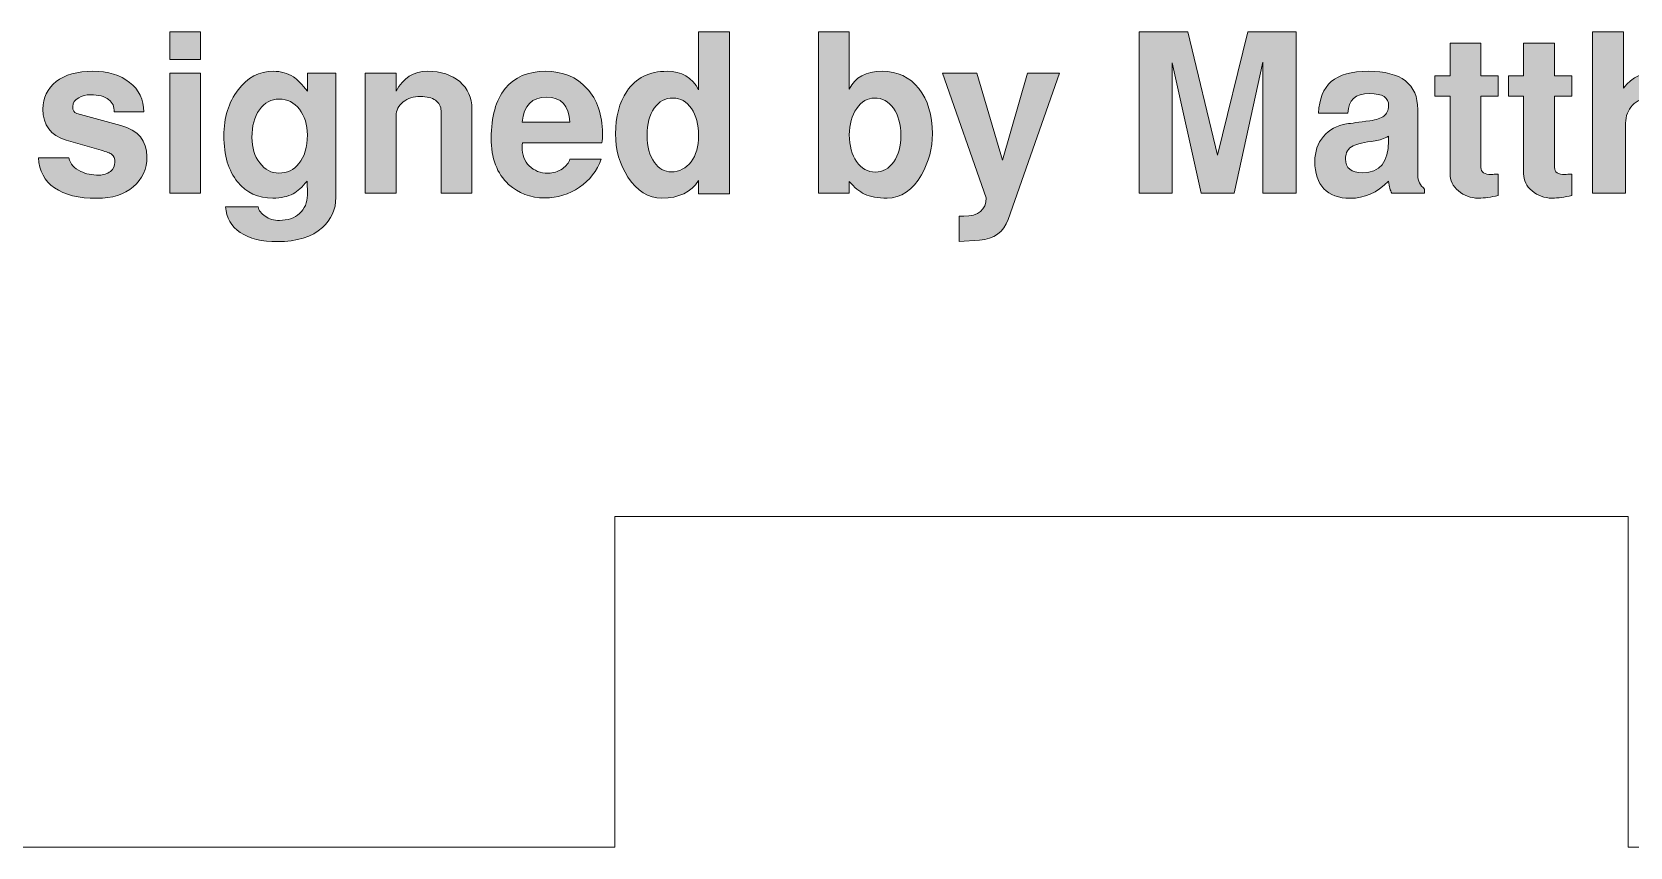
# Model space of a CAD drawing. Header units: inches. Extents: x 0.7 to 10.9, y -10.9 to -0.5.
# Drawn here: x 8.291 to 9.195, y -9.476 to -9.015 of the extents above; entities that cross this region are included whole.
import ezdxf

# ---------------------------------------------------------------- set-up
doc = ezdxf.new("R2010")
doc.units = ezdxf.units.IN
doc.header["$MEASUREMENT"] = 0
doc.layers.add('Layer 1', color=7, linetype='Continuous')

# ---------------------------------------------------------------- blocks, each defined once
blk = doc.blocks.new('block 3')
at = {"layer": 'Layer 1', "color": 7, "lineweight": 5, "true_color": 0xffffff}
for points in [[(8.01319, -9.47613), (8.62102, -9.47613)], [(9.19429, -9.47613), (9.79349, -9.47613)]]:
    blk.add_lwpolyline(points, dxfattribs=at)
blk = doc.blocks.new('block 19')
at = {"layer": 'Layer 1', "true_color": 0xed1f24}
h = blk.add_hatch(color=240, dxfattribs=at)
h.dxf.hatch_style = 2
h.paths.add_polyline_path([(8.3866, -9.03063), (8.36909, -9.03063), (8.36909, -9.015), (8.3866, -9.015)])
h.paths.add_polyline_path([(8.3866, -9.10612), (8.36909, -9.10612), (8.36909, -9.03837), (8.3866, -9.03837)])
h = blk.add_hatch(color=240, dxfattribs=at)
h.dxf.hatch_style = 2
edge = h.paths.add_edge_path()
edge.add_spline(control_points=[(8.68585, -9.1065), (8.68585, -9.1065), (8.66836, -9.1065), (8.66836, -9.1065), (8.66836, -9.1065), (8.66836, -9.09912), (8.66836, -9.09912), (8.66402, -9.10571), (8.6571, -9.109), (8.6476, -9.109), (8.63993, -9.109), (8.63352, -9.10503), (8.62835, -9.09711), (8.62368, -9.08987), (8.62135, -9.08171), (8.62135, -9.07262), (8.62135, -9.06296), (8.62347, -9.05496), (8.62773, -9.04861), (8.63289, -9.04104), (8.64048, -9.03725), (8.65048, -9.03725), (8.65873, -9.03725), (8.66469, -9.04074), (8.66836, -9.04774), (8.66836, -9.04774), (8.66836, -9.015), (8.66836, -9.015), (8.66836, -9.015), (8.68585, -9.015), (8.68585, -9.015), (8.68585, -9.015), (8.68585, -9.1065), (8.68585, -9.1065)], knot_values=[0, 0, 0, 0, 1, 1, 1, 2, 2, 2, 3, 3, 3, 4, 4, 4, 5, 5, 5, 6, 6, 6, 7, 7, 7, 8, 8, 8, 9, 9, 9, 10, 10, 10, 11, 11, 11, 11], degree=3, periodic=1)
edge = h.paths.add_edge_path()
edge.add_spline(control_points=[(8.66836, -9.07368), (8.66836, -9.06745), (8.66699, -9.06234), (8.66425, -9.05835), (8.66151, -9.05436), (8.65806, -9.05237), (8.65392, -9.05237), (8.64943, -9.05237), (8.64586, -9.05428), (8.64321, -9.05811), (8.64055, -9.06193), (8.63923, -9.06703), (8.63923, -9.07343), (8.63923, -9.07992), (8.6406, -9.08502), (8.64334, -9.08876), (8.64582, -9.09234), (8.64902, -9.09413), (8.65292, -9.09413), (8.65748, -9.09413), (8.66119, -9.09223), (8.66406, -9.08845), (8.66692, -9.08466), (8.66836, -9.07975), (8.66836, -9.07368)], knot_values=[0, 0, 0, 0, 1, 1, 1, 2, 2, 2, 3, 3, 3, 4, 4, 4, 5, 5, 5, 6, 6, 6, 7, 7, 7, 8, 8, 8, 8], degree=3, periodic=1)
h = blk.add_hatch(color=240, dxfattribs=at)
h.dxf.hatch_style = 2
edge = h.paths.add_edge_path()
edge.add_spline(control_points=[(8.80061, -9.07262), (8.80061, -9.08078), (8.79856, -9.08849), (8.79449, -9.09574), (8.78948, -9.10457), (8.78299, -9.109), (8.77498, -9.109), (8.76982, -9.109), (8.76556, -9.10824), (8.76223, -9.10674), (8.75932, -9.10533), (8.75644, -9.10295), (8.75361, -9.09962), (8.75361, -9.09962), (8.75361, -9.10612), (8.75361, -9.10612), (8.75361, -9.10612), (8.73611, -9.10612), (8.73611, -9.10612), (8.73611, -9.10612), (8.73611, -9.015), (8.73611, -9.015), (8.73611, -9.015), (8.75361, -9.015), (8.75361, -9.015), (8.75361, -9.015), (8.75361, -9.04736), (8.75361, -9.04736), (8.75686, -9.04062), (8.76303, -9.03725), (8.77211, -9.03725), (8.78086, -9.03725), (8.78779, -9.0405), (8.79292, -9.047), (8.79805, -9.05349), (8.80061, -9.06204), (8.80061, -9.07262)], knot_values=[0, 0, 0, 0, 1, 1, 1, 2, 2, 2, 3, 3, 3, 4, 4, 4, 5, 5, 5, 6, 6, 6, 7, 7, 7, 8, 8, 8, 9, 9, 9, 10, 10, 10, 11, 11, 11, 12, 12, 12, 12], degree=3, periodic=1)
edge = h.paths.add_edge_path()
edge.add_spline(control_points=[(8.78274, -9.07362), (8.78274, -9.06721), (8.78137, -9.06207), (8.77863, -9.05819), (8.77589, -9.05431), (8.77228, -9.05237), (8.7678, -9.05237), (8.7639, -9.05237), (8.76056, -9.05435), (8.75778, -9.05831), (8.755, -9.06227), (8.75361, -9.06725), (8.75361, -9.07324), (8.75361, -9.07941), (8.75498, -9.08445), (8.75772, -9.08838), (8.76046, -9.09229), (8.76402, -9.09424), (8.76842, -9.09424), (8.77265, -9.09424), (8.7761, -9.09231), (8.77875, -9.08843), (8.78141, -9.08455), (8.78274, -9.07962), (8.78274, -9.07362)], knot_values=[0, 0, 0, 0, 1, 1, 1, 2, 2, 2, 3, 3, 3, 4, 4, 4, 5, 5, 5, 6, 6, 6, 7, 7, 7, 8, 8, 8, 8], degree=3, periodic=1)
h = blk.add_hatch(color=240, dxfattribs=at)
h.dxf.hatch_style = 2
h.paths.add_polyline_path([(9.00637, -9.10612), (8.98762, -9.10612), (8.98762, -9.03212), (8.97137, -9.10612), (8.95262, -9.10612), (8.93636, -9.0325), (8.93636, -9.10612), (8.91762, -9.10612), (8.91762, -9.015), (8.94505, -9.015), (8.96198, -9.08476), (8.97909, -9.015), (9.00637, -9.015)])
h = blk.add_hatch(color=240, dxfattribs=at)
h.dxf.hatch_style = 2
edge = h.paths.add_edge_path()
edge.add_spline(control_points=[(9.12074, -9.1075), (9.11665, -9.10849), (9.11294, -9.109), (9.10961, -9.109), (9.1052, -9.109), (9.10141, -9.10764), (9.09824, -9.10493), (9.09507, -9.10223), (9.09349, -9.09899), (9.09349, -9.09524), (9.09349, -9.09524), (9.09349, -9.05138), (9.09349, -9.05138), (9.09349, -9.05138), (9.08486, -9.05138), (9.08486, -9.05138), (9.08486, -9.05138), (9.08486, -9.03974), (9.08486, -9.03974), (9.08486, -9.03974), (9.09349, -9.03974), (9.09349, -9.03974), (9.09349, -9.03974), (9.09349, -9.02138), (9.09349, -9.02138), (9.09349, -9.02138), (9.11099, -9.02138), (9.11099, -9.02138), (9.11099, -9.02138), (9.11099, -9.03974), (9.11099, -9.03974), (9.11099, -9.03974), (9.12074, -9.03974), (9.12074, -9.03974), (9.12074, -9.03974), (9.12074, -9.05138), (9.12074, -9.05138), (9.12074, -9.05138), (9.11099, -9.05138), (9.11099, -9.05138), (9.11099, -9.05138), (9.11099, -9.09174), (9.11099, -9.09174), (9.11099, -9.09432), (9.11294, -9.09562), (9.11686, -9.09562), (9.11778, -9.09554), (9.11907, -9.09546), (9.12074, -9.09538), (9.12074, -9.09538), (9.12074, -9.1075), (9.12074, -9.1075)], knot_values=[0, 0, 0, 0, 1, 1, 1, 2, 2, 2, 3, 3, 3, 4, 4, 4, 5, 5, 5, 6, 6, 6, 7, 7, 7, 8, 8, 8, 9, 9, 9, 10, 10, 10, 11, 11, 11, 12, 12, 12, 13, 13, 13, 14, 14, 14, 15, 15, 15, 16, 16, 16, 17, 17, 17, 17], degree=3, periodic=1)
h = blk.add_hatch(color=240, dxfattribs=at)
h.dxf.hatch_style = 2
edge = h.paths.add_edge_path()
edge.add_spline(control_points=[(9.16237, -9.1075), (9.15828, -9.10849), (9.15457, -9.109), (9.15124, -9.109), (9.14682, -9.109), (9.14303, -9.10764), (9.13987, -9.10493), (9.1367, -9.10223), (9.13511, -9.09899), (9.13511, -9.09524), (9.13511, -9.09524), (9.13511, -9.05138), (9.13511, -9.05138), (9.13511, -9.05138), (9.12649, -9.05138), (9.12649, -9.05138), (9.12649, -9.05138), (9.12649, -9.03974), (9.12649, -9.03974), (9.12649, -9.03974), (9.13511, -9.03974), (9.13511, -9.03974), (9.13511, -9.03974), (9.13511, -9.02138), (9.13511, -9.02138), (9.13511, -9.02138), (9.15262, -9.02138), (9.15262, -9.02138), (9.15262, -9.02138), (9.15262, -9.03974), (9.15262, -9.03974), (9.15262, -9.03974), (9.16237, -9.03974), (9.16237, -9.03974), (9.16237, -9.03974), (9.16237, -9.05138), (9.16237, -9.05138), (9.16237, -9.05138), (9.15262, -9.05138), (9.15262, -9.05138), (9.15262, -9.05138), (9.15262, -9.09174), (9.15262, -9.09174), (9.15262, -9.09432), (9.15457, -9.09562), (9.15849, -9.09562), (9.1594, -9.09554), (9.1607, -9.09546), (9.16237, -9.09538), (9.16237, -9.09538), (9.16237, -9.1075), (9.16237, -9.1075)], knot_values=[0, 0, 0, 0, 1, 1, 1, 2, 2, 2, 3, 3, 3, 4, 4, 4, 5, 5, 5, 6, 6, 6, 7, 7, 7, 8, 8, 8, 9, 9, 9, 10, 10, 10, 11, 11, 11, 12, 12, 12, 13, 13, 13, 14, 14, 14, 15, 15, 15, 16, 16, 16, 17, 17, 17, 17], degree=3, periodic=1)
h = blk.add_hatch(color=240, dxfattribs=at)
h.dxf.hatch_style = 2
edge = h.paths.add_edge_path()
edge.add_spline(control_points=[(9.23462, -9.10612), (9.23462, -9.10612), (9.21712, -9.10612), (9.21712, -9.10612), (9.21712, -9.10612), (9.21712, -9.06289), (9.21712, -9.06289), (9.21712, -9.05964), (9.21612, -9.05707), (9.21412, -9.05519), (9.21212, -9.0533), (9.20957, -9.05237), (9.20649, -9.05237), (9.20258, -9.05237), (9.19932, -9.05372), (9.19674, -9.05645), (9.19416, -9.05916), (9.19286, -9.06255), (9.19286, -9.06665), (9.19286, -9.06665), (9.19286, -9.10612), (9.19286, -9.10612), (9.19286, -9.10612), (9.17411, -9.10612), (9.17411, -9.10612), (9.17411, -9.10612), (9.17411, -9.015), (9.17411, -9.015), (9.17411, -9.015), (9.19162, -9.015), (9.19162, -9.015), (9.19162, -9.015), (9.19162, -9.04688), (9.19162, -9.04688), (9.19636, -9.04045), (9.20336, -9.03725), (9.21261, -9.03725), (9.2187, -9.03725), (9.22382, -9.03887), (9.22799, -9.04213), (9.23241, -9.04563), (9.23462, -9.05021), (9.23462, -9.05587), (9.23462, -9.05587), (9.23462, -9.10612), (9.23462, -9.10612)], knot_values=[0, 0, 0, 0, 1, 1, 1, 2, 2, 2, 3, 3, 3, 4, 4, 4, 5, 5, 5, 6, 6, 6, 7, 7, 7, 8, 8, 8, 9, 9, 9, 10, 10, 10, 11, 11, 11, 12, 12, 12, 13, 13, 13, 14, 14, 14, 15, 15, 15, 15], degree=3, periodic=1)
h = blk.add_hatch(color=240, dxfattribs=at)
h.dxf.hatch_style = 2
edge = h.paths.add_edge_path()
edge.add_spline(control_points=[(8.35622, -9.0855), (8.35622, -9.0925), (8.35364, -9.09819), (8.34848, -9.10257), (8.3433, -9.10693), (8.33647, -9.10912), (8.32798, -9.10912), (8.31755, -9.10912), (8.30954, -9.10714), (8.30391, -9.10319), (8.29829, -9.09923), (8.29526, -9.09359), (8.29485, -9.08624), (8.29485, -9.08624), (8.3121, -9.08624), (8.3121, -9.08624), (8.31276, -9.08965), (8.31498, -9.0922), (8.31873, -9.09387), (8.32164, -9.0953), (8.3251, -9.096), (8.32909, -9.096), (8.33168, -9.096), (8.33383, -9.09528), (8.33554, -9.09386), (8.33724, -9.09242), (8.3381, -9.09071), (8.3381, -9.08869), (8.3381, -9.08667), (8.33752, -9.08521), (8.33635, -9.08428), (8.33544, -9.0836), (8.33341, -9.08282), (8.33025, -9.0819), (8.33025, -9.0819), (8.31049, -9.0762), (8.31049, -9.0762), (8.30172, -9.07362), (8.29735, -9.06775), (8.29735, -9.05859), (8.29735, -9.05219), (8.29985, -9.04702), (8.30485, -9.0431), (8.30985, -9.0392), (8.31677, -9.03725), (8.3256, -9.03725), (8.33418, -9.03725), (8.34112, -9.03933), (8.34641, -9.0435), (8.3517, -9.04766), (8.35439, -9.05325), (8.35447, -9.06025), (8.35447, -9.06025), (8.3376, -9.06025), (8.3376, -9.06025), (8.33785, -9.05732), (8.33683, -9.05497), (8.33453, -9.05318), (8.33224, -9.05139), (8.3288, -9.0505), (8.32423, -9.0505), (8.32172, -9.0505), (8.31951, -9.05108), (8.3176, -9.05225), (8.31535, -9.05349), (8.31422, -9.05512), (8.31422, -9.05713), (8.31422, -9.05937), (8.31498, -9.06071), (8.31647, -9.06112), (8.31647, -9.06112), (8.34147, -9.06799), (8.34147, -9.06799), (8.3513, -9.07067), (8.35622, -9.0765), (8.35622, -9.0855)], knot_values=[0, 0, 0, 0, 1, 1, 1, 2, 2, 2, 3, 3, 3, 4, 4, 4, 5, 5, 5, 6, 6, 6, 7, 7, 7, 8, 8, 8, 9, 9, 9, 10, 10, 10, 11, 11, 11, 12, 12, 12, 13, 13, 13, 14, 14, 14, 15, 15, 15, 16, 16, 16, 17, 17, 17, 18, 18, 18, 19, 19, 19, 20, 20, 20, 21, 21, 21, 22, 22, 22, 23, 23, 23, 24, 24, 24, 25, 25, 25, 25], degree=3, periodic=1)
h = blk.add_hatch(color=240, dxfattribs=at)
h.dxf.hatch_style = 2
edge = h.paths.add_edge_path()
edge.add_spline(control_points=[(8.4631, -9.10862), (8.4631, -9.11537), (8.46056, -9.12104), (8.45548, -9.12562), (8.44956, -9.13095), (8.4411, -9.13363), (8.4301, -9.13363), (8.42118, -9.13363), (8.41416, -9.13189), (8.40904, -9.12843), (8.40392, -9.12497), (8.40114, -9.12016), (8.40073, -9.11399), (8.40073, -9.11399), (8.41907, -9.11399), (8.41907, -9.11399), (8.41949, -9.11599), (8.42084, -9.11776), (8.4231, -9.1193), (8.42536, -9.12085), (8.42804, -9.12162), (8.43114, -9.12162), (8.43583, -9.12162), (8.43964, -9.12031), (8.44258, -9.11768), (8.44551, -9.11506), (8.44698, -9.11157), (8.44698, -9.10725), (8.44698, -9.10274), (8.44693, -9.10012), (8.44685, -9.09937), (8.44409, -9.10278), (8.44145, -9.10517), (8.43894, -9.1065), (8.43592, -9.10815), (8.43211, -9.109), (8.4275, -9.109), (8.41912, -9.109), (8.41246, -9.10596), (8.40752, -9.09987), (8.40232, -9.09353), (8.39973, -9.08483), (8.39973, -9.07374), (8.39973, -9.06342), (8.4024, -9.05474), (8.40777, -9.04774), (8.41313, -9.04074), (8.41975, -9.03725), (8.42763, -9.03725), (8.43207, -9.03725), (8.43588, -9.03829), (8.43906, -9.04036), (8.44141, -9.04195), (8.44404, -9.04466), (8.44698, -9.0485), (8.44698, -9.0485), (8.44698, -9.03837), (8.44698, -9.03837), (8.44698, -9.03837), (8.4631, -9.03837), (8.4631, -9.03837), (8.4631, -9.03837), (8.4631, -9.10862), (8.4631, -9.10862)], knot_values=[0, 0, 0, 0, 1, 1, 1, 2, 2, 2, 3, 3, 3, 4, 4, 4, 5, 5, 5, 6, 6, 6, 7, 7, 7, 8, 8, 8, 9, 9, 9, 10, 10, 10, 11, 11, 11, 12, 12, 12, 13, 13, 13, 14, 14, 14, 15, 15, 15, 16, 16, 16, 17, 17, 17, 18, 18, 18, 19, 19, 19, 20, 20, 20, 21, 21, 21, 21], degree=3, periodic=1)
edge = h.paths.add_edge_path()
edge.add_spline(control_points=[(8.44698, -9.07324), (8.44698, -9.06741), (8.44548, -9.06258), (8.44248, -9.05874), (8.43948, -9.0549), (8.43568, -9.05299), (8.4311, -9.05299), (8.42643, -9.05299), (8.42268, -9.05501), (8.41985, -9.05905), (8.41702, -9.0631), (8.4156, -9.06828), (8.4156, -9.07463), (8.4156, -9.08038), (8.41708, -9.08518), (8.42004, -9.08906), (8.42299, -9.09294), (8.4266, -9.09486), (8.43085, -9.09486), (8.43552, -9.09486), (8.43931, -9.09307), (8.44223, -9.08949), (8.44539, -9.08558), (8.44698, -9.08016), (8.44698, -9.07324)], knot_values=[0, 0, 0, 0, 1, 1, 1, 2, 2, 2, 3, 3, 3, 4, 4, 4, 5, 5, 5, 6, 6, 6, 7, 7, 7, 8, 8, 8, 8], degree=3, periodic=1)
h = blk.add_hatch(color=240, dxfattribs=at)
h.dxf.hatch_style = 2
edge = h.paths.add_edge_path()
edge.add_spline(control_points=[(8.54011, -9.10612), (8.54011, -9.10612), (8.5226, -9.10612), (8.5226, -9.10612), (8.5226, -9.10612), (8.5226, -9.05962), (8.5226, -9.05962), (8.5226, -9.05713), (8.52156, -9.05515), (8.51948, -9.05368), (8.5174, -9.05222), (8.51456, -9.05149), (8.51098, -9.05149), (8.50706, -9.05149), (8.50379, -9.05254), (8.50117, -9.05462), (8.49854, -9.05669), (8.49723, -9.05933), (8.49723, -9.0625), (8.49723, -9.0625), (8.49723, -9.10612), (8.49723, -9.10612), (8.49723, -9.10612), (8.47973, -9.10612), (8.47973, -9.10612), (8.47973, -9.10612), (8.47973, -9.03837), (8.47973, -9.03837), (8.47973, -9.03837), (8.49723, -9.03837), (8.49723, -9.03837), (8.49723, -9.03837), (8.49723, -9.0485), (8.49723, -9.0485), (8.50115, -9.04099), (8.50706, -9.03725), (8.51498, -9.03725), (8.52256, -9.03725), (8.52865, -9.0392), (8.53323, -9.04312), (8.53781, -9.04704), (8.54011, -9.05221), (8.54011, -9.05862), (8.54011, -9.05862), (8.54011, -9.10612), (8.54011, -9.10612)], knot_values=[0, 0, 0, 0, 1, 1, 1, 2, 2, 2, 3, 3, 3, 4, 4, 4, 5, 5, 5, 6, 6, 6, 7, 7, 7, 8, 8, 8, 9, 9, 9, 10, 10, 10, 11, 11, 11, 12, 12, 12, 13, 13, 13, 14, 14, 14, 15, 15, 15, 15], degree=3, periodic=1)
h = blk.add_hatch(color=240, dxfattribs=at)
h.dxf.hatch_style = 2
edge = h.paths.add_edge_path()
edge.add_spline(control_points=[(8.61398, -9.07237), (8.61398, -9.07437), (8.61386, -9.07617), (8.61361, -9.07775), (8.61361, -9.07775), (8.56873, -9.07775), (8.56873, -9.07775), (8.56856, -9.07825), (8.56848, -9.07905), (8.56848, -9.08012), (8.56848, -9.08454), (8.56984, -9.08811), (8.57256, -9.09081), (8.57529, -9.09352), (8.57884, -9.09486), (8.58322, -9.09486), (8.58611, -9.09486), (8.58879, -9.09403), (8.59127, -9.09237), (8.5935, -9.09079), (8.5949, -9.089), (8.59548, -9.087), (8.59548, -9.087), (8.61323, -9.087), (8.61323, -9.087), (8.61089, -9.09359), (8.60679, -9.09888), (8.60092, -9.10286), (8.59504, -9.10688), (8.58848, -9.10887), (8.58123, -9.10887), (8.57315, -9.10887), (8.56635, -9.10634), (8.56085, -9.10124), (8.55427, -9.09516), (8.55098, -9.08645), (8.55098, -9.07511), (8.55098, -9.06296), (8.55362, -9.0536), (8.55891, -9.04706), (8.56421, -9.04051), (8.57181, -9.03725), (8.58173, -9.03725), (8.5914, -9.03725), (8.59919, -9.04047), (8.6051, -9.04693), (8.61102, -9.05339), (8.61398, -9.06188), (8.61398, -9.07237)], knot_values=[0, 0, 0, 0, 1, 1, 1, 2, 2, 2, 3, 3, 3, 4, 4, 4, 5, 5, 5, 6, 6, 6, 7, 7, 7, 8, 8, 8, 9, 9, 9, 10, 10, 10, 11, 11, 11, 12, 12, 12, 13, 13, 13, 14, 14, 14, 15, 15, 15, 16, 16, 16, 16], degree=3, periodic=1)
edge = h.paths.add_edge_path()
edge.add_spline(control_points=[(8.59548, -9.066), (8.59497, -9.05659), (8.5906, -9.05187), (8.58236, -9.05187), (8.57403, -9.05187), (8.5694, -9.05659), (8.56848, -9.066), (8.56848, -9.066), (8.59548, -9.066), (8.59548, -9.066)], knot_values=[0, 0, 0, 0, 1, 1, 1, 2, 2, 2, 3, 3, 3, 3], degree=3, periodic=1)
h = blk.add_hatch(color=240, dxfattribs=at)
h.dxf.hatch_style = 2
edge = h.paths.add_edge_path()
edge.add_spline(control_points=[(8.87248, -9.03837), (8.87248, -9.03837), (8.84349, -9.12112), (8.84349, -9.12112), (8.84098, -9.1282), (8.83556, -9.13208), (8.82724, -9.13274), (8.82724, -9.13274), (8.81573, -9.13363), (8.81573, -9.13363), (8.81573, -9.13363), (8.81573, -9.11925), (8.81573, -9.11925), (8.81573, -9.11925), (8.81836, -9.11925), (8.81836, -9.11925), (8.82678, -9.11925), (8.83099, -9.11575), (8.83099, -9.10875), (8.83099, -9.10875), (8.80636, -9.03837), (8.80636, -9.03837), (8.80636, -9.03837), (8.82573, -9.03837), (8.82573, -9.03837), (8.82573, -9.03837), (8.84036, -9.0875), (8.84036, -9.0875), (8.84036, -9.0875), (8.85449, -9.03837), (8.85449, -9.03837), (8.85449, -9.03837), (8.87248, -9.03837), (8.87248, -9.03837)], knot_values=[0, 0, 0, 0, 1, 1, 1, 2, 2, 2, 3, 3, 3, 4, 4, 4, 5, 5, 5, 6, 6, 6, 7, 7, 7, 8, 8, 8, 9, 9, 9, 10, 10, 10, 11, 11, 11, 11], degree=3, periodic=1)
h = blk.add_hatch(color=240, dxfattribs=at)
h.dxf.hatch_style = 2
edge = h.paths.add_edge_path()
edge.add_spline(control_points=[(9.07912, -9.10612), (9.07912, -9.10612), (9.06049, -9.10612), (9.06049, -9.10612), (9.05966, -9.10479), (9.05903, -9.10258), (9.05861, -9.0995), (9.0522, -9.1059), (9.04499, -9.10912), (9.03699, -9.10912), (9.03049, -9.10912), (9.02553, -9.10731), (9.02212, -9.10368), (9.0187, -9.10006), (9.01699, -9.09492), (9.01699, -9.08824), (9.01699, -9.08274), (9.01862, -9.07804), (9.02186, -9.07411), (9.02511, -9.0702), (9.02949, -9.06783), (9.03499, -9.067), (9.03757, -9.06666), (9.04194, -9.06608), (9.04812, -9.06524), (9.05178, -9.06467), (9.05443, -9.06377), (9.05605, -9.06255), (9.05768, -9.06135), (9.05857, -9.05941), (9.05874, -9.05675), (9.05899, -9.05216), (9.05537, -9.04987), (9.04787, -9.04987), (9.04003, -9.04987), (9.03599, -9.05353), (9.03574, -9.06087), (9.03574, -9.06087), (9.01911, -9.06087), (9.01911, -9.06087), (9.01944, -9.05287), (9.02184, -9.04693), (9.0263, -9.04305), (9.03076, -9.03918), (9.03774, -9.03725), (9.04724, -9.03725), (9.0659, -9.03725), (9.07524, -9.04446), (9.07524, -9.05887), (9.07524, -9.05887), (9.07524, -9.09625), (9.07524, -9.09625), (9.07524, -9.09916), (9.07653, -9.1017), (9.07912, -9.10387), (9.07912, -9.10387), (9.07912, -9.10612), (9.07912, -9.10612)], knot_values=[0, 0, 0, 0, 1, 1, 1, 2, 2, 2, 3, 3, 3, 4, 4, 4, 5, 5, 5, 6, 6, 6, 7, 7, 7, 8, 8, 8, 9, 9, 9, 10, 10, 10, 11, 11, 11, 12, 12, 12, 13, 13, 13, 14, 14, 14, 15, 15, 15, 16, 16, 16, 17, 17, 17, 18, 18, 18, 19, 19, 19, 19], degree=3, periodic=1)
edge = h.paths.add_edge_path()
edge.add_spline(control_points=[(9.05874, -9.07662), (9.05874, -9.07662), (9.05874, -9.074), (9.05874, -9.074), (9.05623, -9.07541), (9.05367, -9.07628), (9.05107, -9.07662), (9.04496, -9.07737), (9.04086, -9.07829), (9.03876, -9.07937), (9.03583, -9.08078), (9.03436, -9.08328), (9.03436, -9.08686), (9.03436, -9.09204), (9.03759, -9.09462), (9.04404, -9.09462), (9.05384, -9.09462), (9.05874, -9.08862), (9.05874, -9.07662)], knot_values=[0, 0, 0, 0, 1, 1, 1, 2, 2, 2, 3, 3, 3, 4, 4, 4, 5, 5, 5, 6, 6, 6, 6], degree=3, periodic=1)
at = {"layer": 'Layer 1', "lineweight": 0}
for points in [[(8.3866, -9.03063), (8.36909, -9.03063), (8.36909, -9.015), (8.3866, -9.015), (8.3866, -9.03063)], [(9.00637, -9.10612), (8.98762, -9.10612), (8.98762, -9.03212), (8.97137, -9.10612), (8.95262, -9.10612), (8.93636, -9.0325), (8.93636, -9.10612), (8.91762, -9.10612), (8.91762, -9.015), (8.94505, -9.015), (8.96198, -9.08476), (8.97909, -9.015), (9.00637, -9.015), (9.00637, -9.10612)], [(8.3866, -9.10612), (8.36909, -9.10612), (8.36909, -9.03837), (8.3866, -9.03837), (8.3866, -9.10612)]]:
    blk.add_lwpolyline(points, dxfattribs=at)
for points, knots in [([(8.68585, -9.1065), (8.68585, -9.1065), (8.66836, -9.1065), (8.66836, -9.1065), (8.66836, -9.1065), (8.66836, -9.09912), (8.66836, -9.09912), (8.66402, -9.10571), (8.6571, -9.109), (8.6476, -9.109), (8.63993, -9.109), (8.63352, -9.10503), (8.62835, -9.09711), (8.62368, -9.08987), (8.62135, -9.08171), (8.62135, -9.07262), (8.62135, -9.06296), (8.62347, -9.05496), (8.62773, -9.04861), (8.63289, -9.04104), (8.64048, -9.03725), (8.65048, -9.03725), (8.65873, -9.03725), (8.66469, -9.04074), (8.66836, -9.04774), (8.66836, -9.04774), (8.66836, -9.015), (8.66836, -9.015), (8.66836, -9.015), (8.68585, -9.015), (8.68585, -9.015), (8.68585, -9.015), (8.68585, -9.1065), (8.68585, -9.1065)], [0, 0, 0, 0, 1, 1, 1, 2, 2, 2, 3, 3, 3, 4, 4, 4, 5, 5, 5, 6, 6, 6, 7, 7, 7, 8, 8, 8, 9, 9, 9, 10, 10, 10, 11, 11, 11, 11]), ([(8.80061, -9.07262), (8.80061, -9.08078), (8.79856, -9.08849), (8.79449, -9.09574), (8.78948, -9.10457), (8.78299, -9.109), (8.77498, -9.109), (8.76982, -9.109), (8.76556, -9.10824), (8.76223, -9.10674), (8.75932, -9.10533), (8.75644, -9.10295), (8.75361, -9.09962), (8.75361, -9.09962), (8.75361, -9.10612), (8.75361, -9.10612), (8.75361, -9.10612), (8.73611, -9.10612), (8.73611, -9.10612), (8.73611, -9.10612), (8.73611, -9.015), (8.73611, -9.015), (8.73611, -9.015), (8.75361, -9.015), (8.75361, -9.015), (8.75361, -9.015), (8.75361, -9.04736), (8.75361, -9.04736), (8.75686, -9.04062), (8.76303, -9.03725), (8.77211, -9.03725), (8.78086, -9.03725), (8.78779, -9.0405), (8.79292, -9.047), (8.79805, -9.05349), (8.80061, -9.06204), (8.80061, -9.07262)], [0, 0, 0, 0, 1, 1, 1, 2, 2, 2, 3, 3, 3, 4, 4, 4, 5, 5, 5, 6, 6, 6, 7, 7, 7, 8, 8, 8, 9, 9, 9, 10, 10, 10, 11, 11, 11, 12, 12, 12, 12]), ([(9.12074, -9.1075), (9.11665, -9.10849), (9.11294, -9.109), (9.10961, -9.109), (9.1052, -9.109), (9.10141, -9.10764), (9.09824, -9.10493), (9.09507, -9.10223), (9.09349, -9.09899), (9.09349, -9.09524), (9.09349, -9.09524), (9.09349, -9.05138), (9.09349, -9.05138), (9.09349, -9.05138), (9.08486, -9.05138), (9.08486, -9.05138), (9.08486, -9.05138), (9.08486, -9.03974), (9.08486, -9.03974), (9.08486, -9.03974), (9.09349, -9.03974), (9.09349, -9.03974), (9.09349, -9.03974), (9.09349, -9.02138), (9.09349, -9.02138), (9.09349, -9.02138), (9.11099, -9.02138), (9.11099, -9.02138), (9.11099, -9.02138), (9.11099, -9.03974), (9.11099, -9.03974), (9.11099, -9.03974), (9.12074, -9.03974), (9.12074, -9.03974), (9.12074, -9.03974), (9.12074, -9.05138), (9.12074, -9.05138), (9.12074, -9.05138), (9.11099, -9.05138), (9.11099, -9.05138), (9.11099, -9.05138), (9.11099, -9.09174), (9.11099, -9.09174), (9.11099, -9.09432), (9.11294, -9.09562), (9.11686, -9.09562), (9.11778, -9.09554), (9.11907, -9.09546), (9.12074, -9.09538), (9.12074, -9.09538), (9.12074, -9.1075), (9.12074, -9.1075)], [0, 0, 0, 0, 1, 1, 1, 2, 2, 2, 3, 3, 3, 4, 4, 4, 5, 5, 5, 6, 6, 6, 7, 7, 7, 8, 8, 8, 9, 9, 9, 10, 10, 10, 11, 11, 11, 12, 12, 12, 13, 13, 13, 14, 14, 14, 15, 15, 15, 16, 16, 16, 17, 17, 17, 17]), ([(9.16237, -9.1075), (9.15828, -9.10849), (9.15457, -9.109), (9.15124, -9.109), (9.14682, -9.109), (9.14303, -9.10764), (9.13987, -9.10493), (9.1367, -9.10223), (9.13511, -9.09899), (9.13511, -9.09524), (9.13511, -9.09524), (9.13511, -9.05138), (9.13511, -9.05138), (9.13511, -9.05138), (9.12649, -9.05138), (9.12649, -9.05138), (9.12649, -9.05138), (9.12649, -9.03974), (9.12649, -9.03974), (9.12649, -9.03974), (9.13511, -9.03974), (9.13511, -9.03974), (9.13511, -9.03974), (9.13511, -9.02138), (9.13511, -9.02138), (9.13511, -9.02138), (9.15262, -9.02138), (9.15262, -9.02138), (9.15262, -9.02138), (9.15262, -9.03974), (9.15262, -9.03974), (9.15262, -9.03974), (9.16237, -9.03974), (9.16237, -9.03974), (9.16237, -9.03974), (9.16237, -9.05138), (9.16237, -9.05138), (9.16237, -9.05138), (9.15262, -9.05138), (9.15262, -9.05138), (9.15262, -9.05138), (9.15262, -9.09174), (9.15262, -9.09174), (9.15262, -9.09432), (9.15457, -9.09562), (9.15849, -9.09562), (9.1594, -9.09554), (9.1607, -9.09546), (9.16237, -9.09538), (9.16237, -9.09538), (9.16237, -9.1075), (9.16237, -9.1075)], [0, 0, 0, 0, 1, 1, 1, 2, 2, 2, 3, 3, 3, 4, 4, 4, 5, 5, 5, 6, 6, 6, 7, 7, 7, 8, 8, 8, 9, 9, 9, 10, 10, 10, 11, 11, 11, 12, 12, 12, 13, 13, 13, 14, 14, 14, 15, 15, 15, 16, 16, 16, 17, 17, 17, 17]), ([(9.23462, -9.10612), (9.23462, -9.10612), (9.21712, -9.10612), (9.21712, -9.10612), (9.21712, -9.10612), (9.21712, -9.06289), (9.21712, -9.06289), (9.21712, -9.05964), (9.21612, -9.05707), (9.21412, -9.05519), (9.21212, -9.0533), (9.20957, -9.05237), (9.20649, -9.05237), (9.20258, -9.05237), (9.19932, -9.05372), (9.19674, -9.05645), (9.19416, -9.05916), (9.19286, -9.06255), (9.19286, -9.06665), (9.19286, -9.06665), (9.19286, -9.10612), (9.19286, -9.10612), (9.19286, -9.10612), (9.17411, -9.10612), (9.17411, -9.10612), (9.17411, -9.10612), (9.17411, -9.015), (9.17411, -9.015), (9.17411, -9.015), (9.19162, -9.015), (9.19162, -9.015), (9.19162, -9.015), (9.19162, -9.04688), (9.19162, -9.04688), (9.19636, -9.04045), (9.20336, -9.03725), (9.21261, -9.03725), (9.2187, -9.03725), (9.22382, -9.03887), (9.22799, -9.04213), (9.23241, -9.04563), (9.23462, -9.05021), (9.23462, -9.05587), (9.23462, -9.05587), (9.23462, -9.10612), (9.23462, -9.10612)], [0, 0, 0, 0, 1, 1, 1, 2, 2, 2, 3, 3, 3, 4, 4, 4, 5, 5, 5, 6, 6, 6, 7, 7, 7, 8, 8, 8, 9, 9, 9, 10, 10, 10, 11, 11, 11, 12, 12, 12, 13, 13, 13, 14, 14, 14, 15, 15, 15, 15]), ([(8.35622, -9.0855), (8.35622, -9.0925), (8.35364, -9.09819), (8.34848, -9.10257), (8.3433, -9.10693), (8.33647, -9.10912), (8.32798, -9.10912), (8.31755, -9.10912), (8.30954, -9.10714), (8.30391, -9.10319), (8.29829, -9.09923), (8.29526, -9.09359), (8.29485, -9.08624), (8.29485, -9.08624), (8.3121, -9.08624), (8.3121, -9.08624), (8.31276, -9.08965), (8.31498, -9.0922), (8.31873, -9.09387), (8.32164, -9.0953), (8.3251, -9.096), (8.32909, -9.096), (8.33168, -9.096), (8.33383, -9.09528), (8.33554, -9.09386), (8.33724, -9.09242), (8.3381, -9.09071), (8.3381, -9.08869), (8.3381, -9.08667), (8.33752, -9.08521), (8.33635, -9.08428), (8.33544, -9.0836), (8.33341, -9.08282), (8.33025, -9.0819), (8.33025, -9.0819), (8.31049, -9.0762), (8.31049, -9.0762), (8.30172, -9.07362), (8.29735, -9.06775), (8.29735, -9.05859), (8.29735, -9.05219), (8.29985, -9.04702), (8.30485, -9.0431), (8.30985, -9.0392), (8.31677, -9.03725), (8.3256, -9.03725), (8.33418, -9.03725), (8.34112, -9.03933), (8.34641, -9.0435), (8.3517, -9.04766), (8.35439, -9.05325), (8.35447, -9.06025), (8.35447, -9.06025), (8.3376, -9.06025), (8.3376, -9.06025), (8.33785, -9.05732), (8.33683, -9.05497), (8.33453, -9.05318), (8.33224, -9.05139), (8.3288, -9.0505), (8.32423, -9.0505), (8.32172, -9.0505), (8.31951, -9.05108), (8.3176, -9.05225), (8.31535, -9.05349), (8.31422, -9.05512), (8.31422, -9.05713), (8.31422, -9.05937), (8.31498, -9.06071), (8.31647, -9.06112), (8.31647, -9.06112), (8.34147, -9.06799), (8.34147, -9.06799), (8.3513, -9.07067), (8.35622, -9.0765), (8.35622, -9.0855)], [0, 0, 0, 0, 1, 1, 1, 2, 2, 2, 3, 3, 3, 4, 4, 4, 5, 5, 5, 6, 6, 6, 7, 7, 7, 8, 8, 8, 9, 9, 9, 10, 10, 10, 11, 11, 11, 12, 12, 12, 13, 13, 13, 14, 14, 14, 15, 15, 15, 16, 16, 16, 17, 17, 17, 18, 18, 18, 19, 19, 19, 20, 20, 20, 21, 21, 21, 22, 22, 22, 23, 23, 23, 24, 24, 24, 25, 25, 25, 25]), ([(8.4631, -9.10862), (8.4631, -9.11537), (8.46056, -9.12104), (8.45548, -9.12562), (8.44956, -9.13095), (8.4411, -9.13363), (8.4301, -9.13363), (8.42118, -9.13363), (8.41416, -9.13189), (8.40904, -9.12843), (8.40392, -9.12497), (8.40114, -9.12016), (8.40073, -9.11399), (8.40073, -9.11399), (8.41907, -9.11399), (8.41907, -9.11399), (8.41949, -9.11599), (8.42084, -9.11776), (8.4231, -9.1193), (8.42536, -9.12085), (8.42804, -9.12162), (8.43114, -9.12162), (8.43583, -9.12162), (8.43964, -9.12031), (8.44258, -9.11768), (8.44551, -9.11506), (8.44698, -9.11157), (8.44698, -9.10725), (8.44698, -9.10274), (8.44693, -9.10012), (8.44685, -9.09937), (8.44409, -9.10278), (8.44145, -9.10517), (8.43894, -9.1065), (8.43592, -9.10815), (8.43211, -9.109), (8.4275, -9.109), (8.41912, -9.109), (8.41246, -9.10596), (8.40752, -9.09987), (8.40232, -9.09353), (8.39973, -9.08483), (8.39973, -9.07374), (8.39973, -9.06342), (8.4024, -9.05474), (8.40777, -9.04774), (8.41313, -9.04074), (8.41975, -9.03725), (8.42763, -9.03725), (8.43207, -9.03725), (8.43588, -9.03829), (8.43906, -9.04036), (8.44141, -9.04195), (8.44404, -9.04466), (8.44698, -9.0485), (8.44698, -9.0485), (8.44698, -9.03837), (8.44698, -9.03837), (8.44698, -9.03837), (8.4631, -9.03837), (8.4631, -9.03837), (8.4631, -9.03837), (8.4631, -9.10862), (8.4631, -9.10862)], [0, 0, 0, 0, 1, 1, 1, 2, 2, 2, 3, 3, 3, 4, 4, 4, 5, 5, 5, 6, 6, 6, 7, 7, 7, 8, 8, 8, 9, 9, 9, 10, 10, 10, 11, 11, 11, 12, 12, 12, 13, 13, 13, 14, 14, 14, 15, 15, 15, 16, 16, 16, 17, 17, 17, 18, 18, 18, 19, 19, 19, 20, 20, 20, 21, 21, 21, 21]), ([(8.54011, -9.10612), (8.54011, -9.10612), (8.5226, -9.10612), (8.5226, -9.10612), (8.5226, -9.10612), (8.5226, -9.05962), (8.5226, -9.05962), (8.5226, -9.05713), (8.52156, -9.05515), (8.51948, -9.05368), (8.5174, -9.05222), (8.51456, -9.05149), (8.51098, -9.05149), (8.50706, -9.05149), (8.50379, -9.05254), (8.50117, -9.05462), (8.49854, -9.05669), (8.49723, -9.05933), (8.49723, -9.0625), (8.49723, -9.0625), (8.49723, -9.10612), (8.49723, -9.10612), (8.49723, -9.10612), (8.47973, -9.10612), (8.47973, -9.10612), (8.47973, -9.10612), (8.47973, -9.03837), (8.47973, -9.03837), (8.47973, -9.03837), (8.49723, -9.03837), (8.49723, -9.03837), (8.49723, -9.03837), (8.49723, -9.0485), (8.49723, -9.0485), (8.50115, -9.04099), (8.50706, -9.03725), (8.51498, -9.03725), (8.52256, -9.03725), (8.52865, -9.0392), (8.53323, -9.04312), (8.53781, -9.04704), (8.54011, -9.05221), (8.54011, -9.05862), (8.54011, -9.05862), (8.54011, -9.10612), (8.54011, -9.10612)], [0, 0, 0, 0, 1, 1, 1, 2, 2, 2, 3, 3, 3, 4, 4, 4, 5, 5, 5, 6, 6, 6, 7, 7, 7, 8, 8, 8, 9, 9, 9, 10, 10, 10, 11, 11, 11, 12, 12, 12, 13, 13, 13, 14, 14, 14, 15, 15, 15, 15]), ([(8.61398, -9.07237), (8.61398, -9.07437), (8.61386, -9.07617), (8.61361, -9.07775), (8.61361, -9.07775), (8.56873, -9.07775), (8.56873, -9.07775), (8.56856, -9.07825), (8.56848, -9.07905), (8.56848, -9.08012), (8.56848, -9.08454), (8.56984, -9.08811), (8.57256, -9.09081), (8.57529, -9.09352), (8.57884, -9.09486), (8.58322, -9.09486), (8.58611, -9.09486), (8.58879, -9.09403), (8.59127, -9.09237), (8.5935, -9.09079), (8.5949, -9.089), (8.59548, -9.087), (8.59548, -9.087), (8.61323, -9.087), (8.61323, -9.087), (8.61089, -9.09359), (8.60679, -9.09888), (8.60092, -9.10286), (8.59504, -9.10688), (8.58848, -9.10887), (8.58123, -9.10887), (8.57315, -9.10887), (8.56635, -9.10634), (8.56085, -9.10124), (8.55427, -9.09516), (8.55098, -9.08645), (8.55098, -9.07511), (8.55098, -9.06296), (8.55362, -9.0536), (8.55891, -9.04706), (8.56421, -9.04051), (8.57181, -9.03725), (8.58173, -9.03725), (8.5914, -9.03725), (8.59919, -9.04047), (8.6051, -9.04693), (8.61102, -9.05339), (8.61398, -9.06188), (8.61398, -9.07237)], [0, 0, 0, 0, 1, 1, 1, 2, 2, 2, 3, 3, 3, 4, 4, 4, 5, 5, 5, 6, 6, 6, 7, 7, 7, 8, 8, 8, 9, 9, 9, 10, 10, 10, 11, 11, 11, 12, 12, 12, 13, 13, 13, 14, 14, 14, 15, 15, 15, 16, 16, 16, 16]), ([(8.87248, -9.03837), (8.87248, -9.03837), (8.84349, -9.12112), (8.84349, -9.12112), (8.84098, -9.1282), (8.83556, -9.13208), (8.82724, -9.13274), (8.82724, -9.13274), (8.81573, -9.13363), (8.81573, -9.13363), (8.81573, -9.13363), (8.81573, -9.11925), (8.81573, -9.11925), (8.81573, -9.11925), (8.81836, -9.11925), (8.81836, -9.11925), (8.82678, -9.11925), (8.83099, -9.11575), (8.83099, -9.10875), (8.83099, -9.10875), (8.80636, -9.03837), (8.80636, -9.03837), (8.80636, -9.03837), (8.82573, -9.03837), (8.82573, -9.03837), (8.82573, -9.03837), (8.84036, -9.0875), (8.84036, -9.0875), (8.84036, -9.0875), (8.85449, -9.03837), (8.85449, -9.03837), (8.85449, -9.03837), (8.87248, -9.03837), (8.87248, -9.03837)], [0, 0, 0, 0, 1, 1, 1, 2, 2, 2, 3, 3, 3, 4, 4, 4, 5, 5, 5, 6, 6, 6, 7, 7, 7, 8, 8, 8, 9, 9, 9, 10, 10, 10, 11, 11, 11, 11]), ([(9.07912, -9.10612), (9.07912, -9.10612), (9.06049, -9.10612), (9.06049, -9.10612), (9.05966, -9.10479), (9.05903, -9.10258), (9.05861, -9.0995), (9.0522, -9.1059), (9.04499, -9.10912), (9.03699, -9.10912), (9.03049, -9.10912), (9.02553, -9.10731), (9.02212, -9.10368), (9.0187, -9.10006), (9.01699, -9.09492), (9.01699, -9.08824), (9.01699, -9.08274), (9.01862, -9.07804), (9.02186, -9.07411), (9.02511, -9.0702), (9.02949, -9.06783), (9.03499, -9.067), (9.03757, -9.06666), (9.04194, -9.06608), (9.04812, -9.06524), (9.05178, -9.06467), (9.05443, -9.06377), (9.05605, -9.06255), (9.05768, -9.06135), (9.05857, -9.05941), (9.05874, -9.05675), (9.05899, -9.05216), (9.05537, -9.04987), (9.04787, -9.04987), (9.04003, -9.04987), (9.03599, -9.05353), (9.03574, -9.06087), (9.03574, -9.06087), (9.01911, -9.06087), (9.01911, -9.06087), (9.01944, -9.05287), (9.02184, -9.04693), (9.0263, -9.04305), (9.03076, -9.03918), (9.03774, -9.03725), (9.04724, -9.03725), (9.0659, -9.03725), (9.07524, -9.04446), (9.07524, -9.05887), (9.07524, -9.05887), (9.07524, -9.09625), (9.07524, -9.09625), (9.07524, -9.09916), (9.07653, -9.1017), (9.07912, -9.10387), (9.07912, -9.10387), (9.07912, -9.10612), (9.07912, -9.10612)], [0, 0, 0, 0, 1, 1, 1, 2, 2, 2, 3, 3, 3, 4, 4, 4, 5, 5, 5, 6, 6, 6, 7, 7, 7, 8, 8, 8, 9, 9, 9, 10, 10, 10, 11, 11, 11, 12, 12, 12, 13, 13, 13, 14, 14, 14, 15, 15, 15, 16, 16, 16, 17, 17, 17, 18, 18, 18, 19, 19, 19, 19]), ([(8.44698, -9.07324), (8.44698, -9.06741), (8.44548, -9.06258), (8.44248, -9.05874), (8.43948, -9.0549), (8.43568, -9.05299), (8.4311, -9.05299), (8.42643, -9.05299), (8.42268, -9.05501), (8.41985, -9.05905), (8.41702, -9.0631), (8.4156, -9.06828), (8.4156, -9.07463), (8.4156, -9.08038), (8.41708, -9.08518), (8.42004, -9.08906), (8.42299, -9.09294), (8.4266, -9.09486), (8.43085, -9.09486), (8.43552, -9.09486), (8.43931, -9.09307), (8.44223, -9.08949), (8.44539, -9.08558), (8.44698, -9.08016), (8.44698, -9.07324)], [0, 0, 0, 0, 1, 1, 1, 2, 2, 2, 3, 3, 3, 4, 4, 4, 5, 5, 5, 6, 6, 6, 7, 7, 7, 8, 8, 8, 8]), ([(8.59548, -9.066), (8.59497, -9.05659), (8.5906, -9.05187), (8.58236, -9.05187), (8.57403, -9.05187), (8.5694, -9.05659), (8.56848, -9.066), (8.56848, -9.066), (8.59548, -9.066), (8.59548, -9.066)], [0, 0, 0, 0, 1, 1, 1, 2, 2, 2, 3, 3, 3, 3]), ([(8.66836, -9.07368), (8.66836, -9.06745), (8.66699, -9.06234), (8.66425, -9.05835), (8.66151, -9.05436), (8.65806, -9.05237), (8.65392, -9.05237), (8.64943, -9.05237), (8.64586, -9.05428), (8.64321, -9.05811), (8.64055, -9.06193), (8.63923, -9.06703), (8.63923, -9.07343), (8.63923, -9.07992), (8.6406, -9.08502), (8.64334, -9.08876), (8.64582, -9.09234), (8.64902, -9.09413), (8.65292, -9.09413), (8.65748, -9.09413), (8.66119, -9.09223), (8.66406, -9.08845), (8.66692, -9.08466), (8.66836, -9.07975), (8.66836, -9.07368)], [0, 0, 0, 0, 1, 1, 1, 2, 2, 2, 3, 3, 3, 4, 4, 4, 5, 5, 5, 6, 6, 6, 7, 7, 7, 8, 8, 8, 8]), ([(8.78274, -9.07362), (8.78274, -9.06721), (8.78137, -9.06207), (8.77863, -9.05819), (8.77589, -9.05431), (8.77228, -9.05237), (8.7678, -9.05237), (8.7639, -9.05237), (8.76056, -9.05435), (8.75778, -9.05831), (8.755, -9.06227), (8.75361, -9.06725), (8.75361, -9.07324), (8.75361, -9.07941), (8.75498, -9.08445), (8.75772, -9.08838), (8.76046, -9.09229), (8.76402, -9.09424), (8.76842, -9.09424), (8.77265, -9.09424), (8.7761, -9.09231), (8.77875, -9.08843), (8.78141, -9.08455), (8.78274, -9.07962), (8.78274, -9.07362)], [0, 0, 0, 0, 1, 1, 1, 2, 2, 2, 3, 3, 3, 4, 4, 4, 5, 5, 5, 6, 6, 6, 7, 7, 7, 8, 8, 8, 8]), ([(9.05874, -9.07662), (9.05874, -9.07662), (9.05874, -9.074), (9.05874, -9.074), (9.05623, -9.07541), (9.05367, -9.07628), (9.05107, -9.07662), (9.04496, -9.07737), (9.04086, -9.07829), (9.03876, -9.07937), (9.03583, -9.08078), (9.03436, -9.08328), (9.03436, -9.08686), (9.03436, -9.09204), (9.03759, -9.09462), (9.04404, -9.09462), (9.05384, -9.09462), (9.05874, -9.08862), (9.05874, -9.07662)], [0, 0, 0, 0, 1, 1, 1, 2, 2, 2, 3, 3, 3, 4, 4, 4, 5, 5, 5, 6, 6, 6, 6])]:
    blk.add_open_spline(points, degree=3, knots=knots, dxfattribs=at)
blk = doc.blocks.new('block 18')
at = {"layer": 'Layer 1'}
blk.add_blockref('block 19', (0, 0), dxfattribs=at)

msp = doc.modelspace()

# ---------------------------------------------------------------- linework, layer by layer
at = {"layer": 'Layer 1', "color": 7, "lineweight": 5, "true_color": 0xffffff}
for points in [[(8.62102, -9.28908), (9.19429, -9.28908)], [(8.62102, -9.28908), (8.62102, -9.47613)], [(9.19429, -9.47613), (9.19429, -9.28908)]]:
    msp.add_lwpolyline(points, dxfattribs=at)

# ---------------------------------------------------------------- block references
at = {"layer": 'Layer 1'}
for name in ['block 18', 'block 3']:
    msp.add_blockref(name, (0, 0), dxfattribs=at)

doc.saveas('drawing.dxf')
